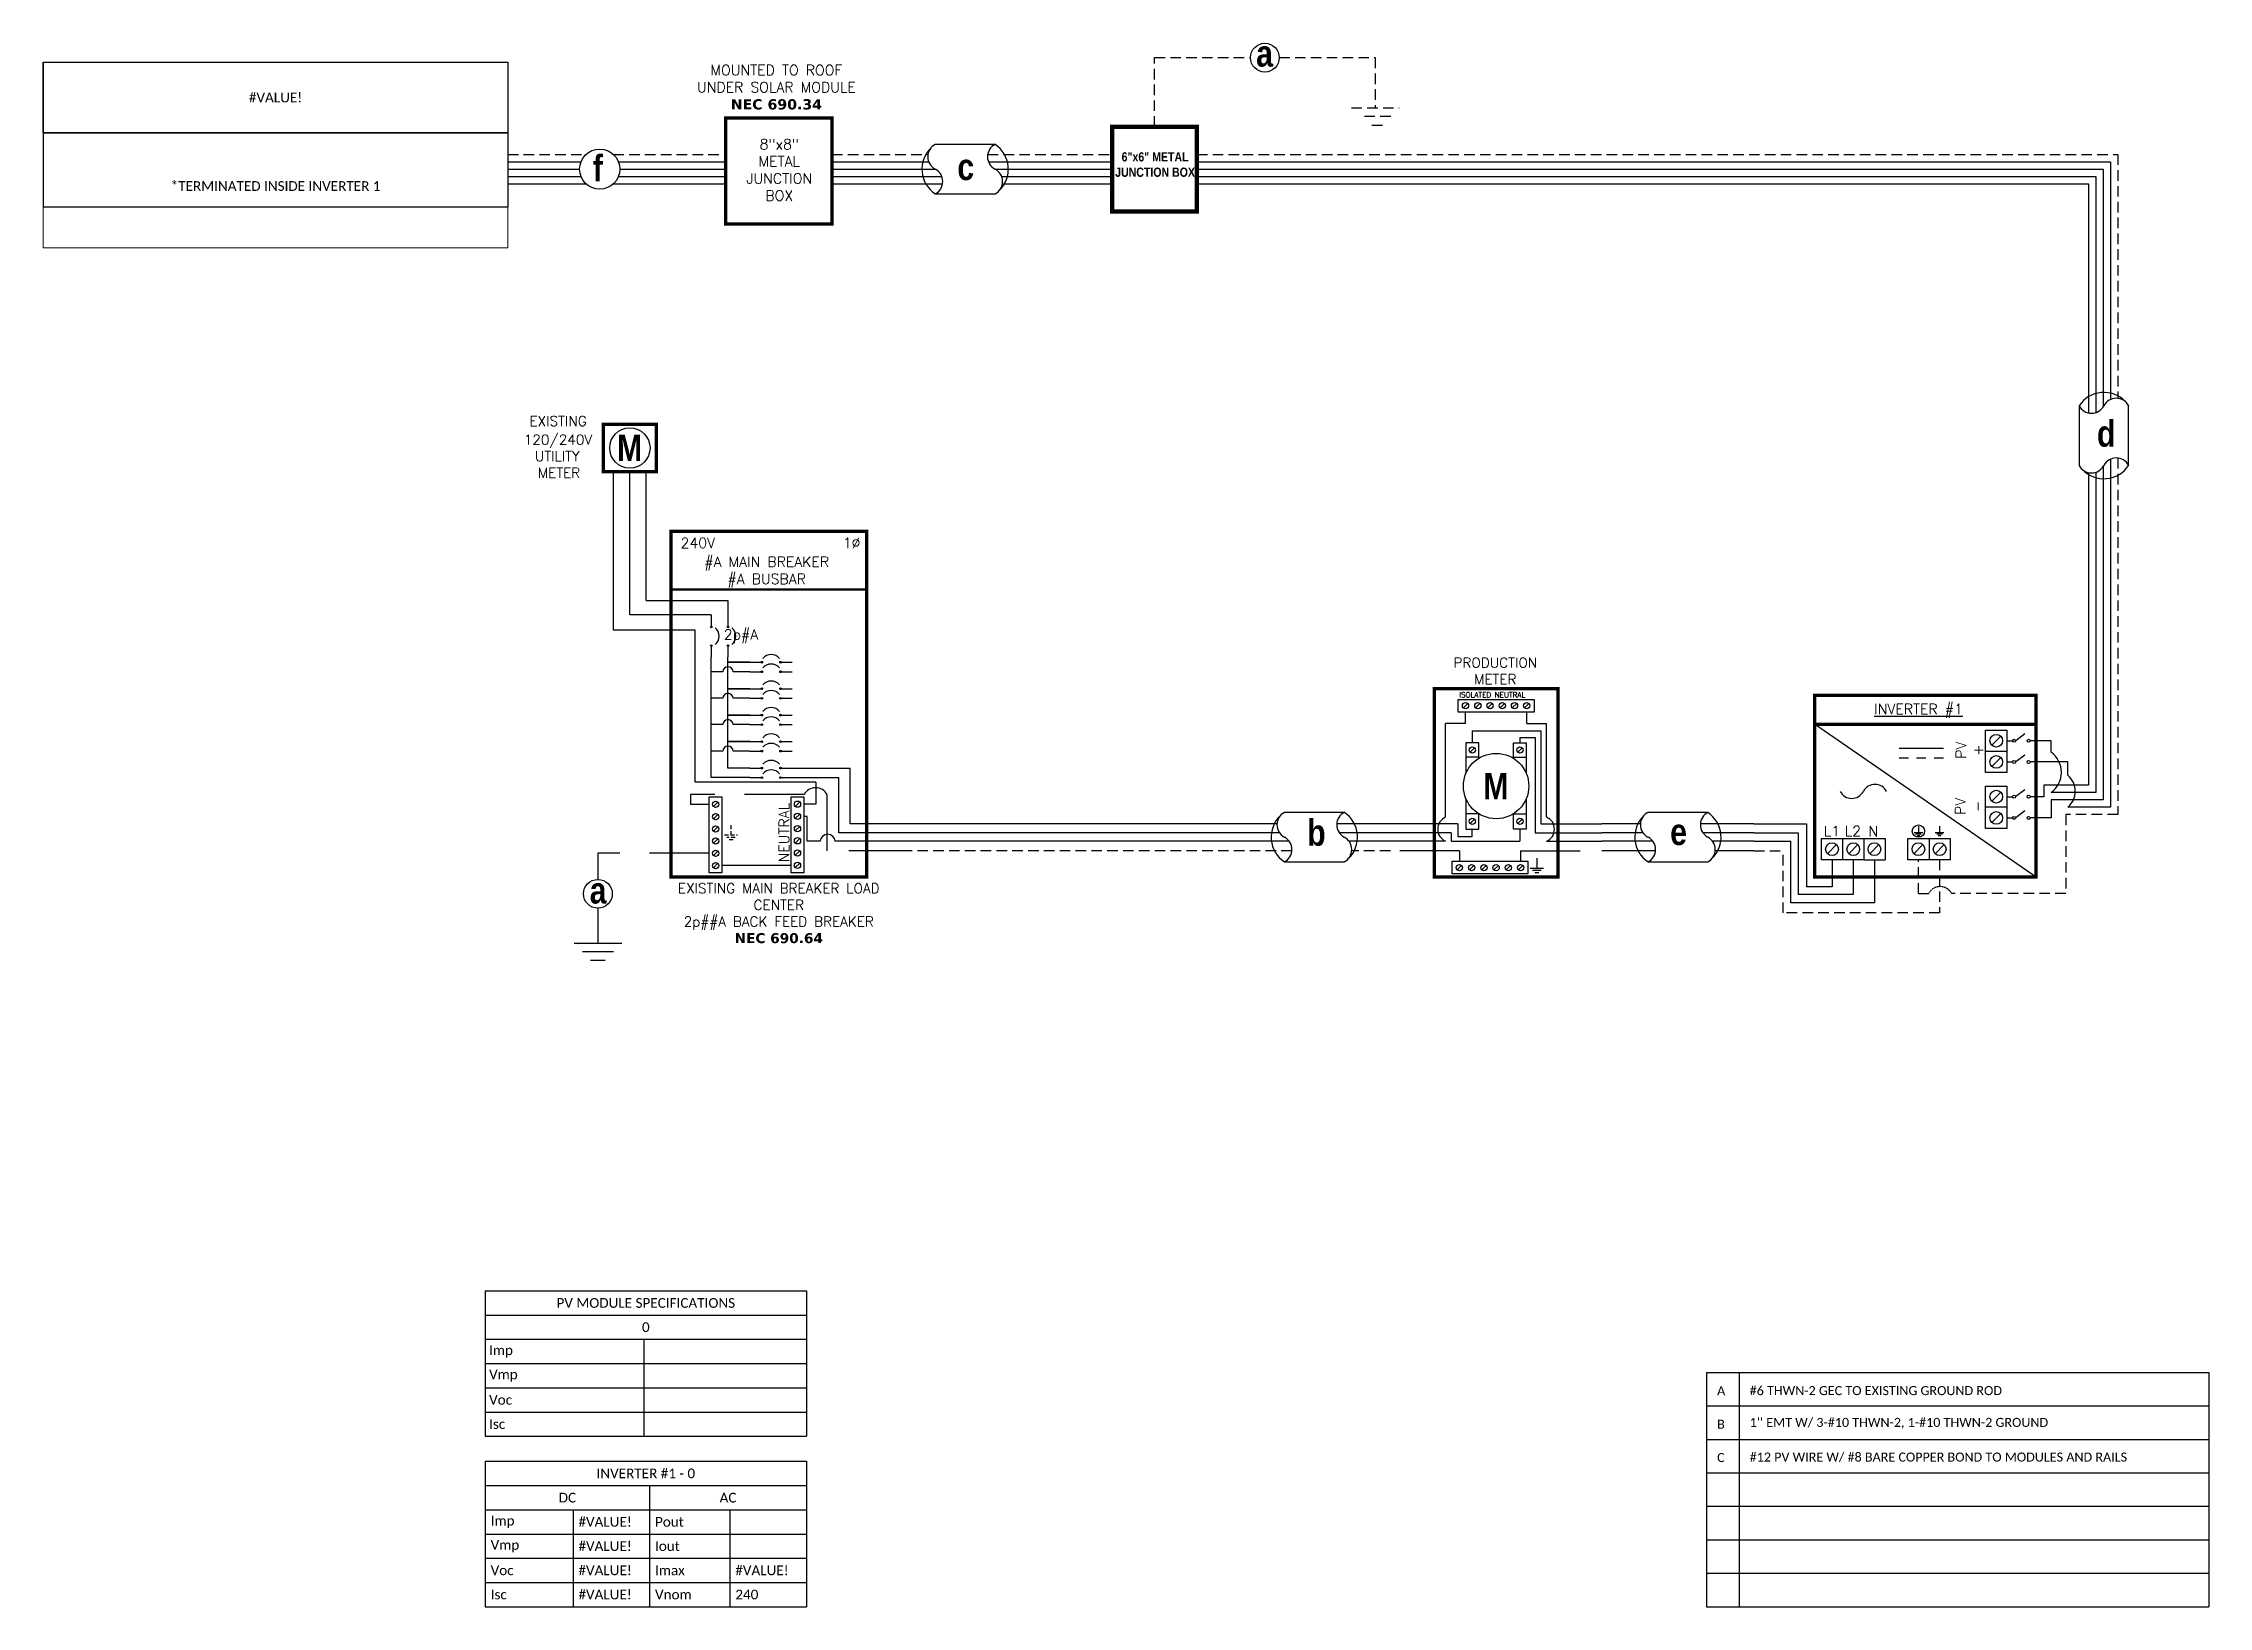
# Model space of a CAD drawing. Header units: feet. Extents: x 6171 to 6941, y 15293 to 15849.
import ezdxf

# ---------------------------------------------------------------- set-up
doc = ezdxf.new("R2010")
doc.units = ezdxf.units.FT
doc.header["$MEASUREMENT"] = 0
doc.linetypes.add('HIDDEN', pattern=[0.375, 0.25, -0.125])
for name, color, linetype in [('ONE LINE BLOCKS', 7, 'Continuous'), ('TABLES', 7, 'Continuous'), ('TEXT', 7, 'Continuous'), ('Z - TITLEBLOCK TXT', 7, 'Continuous')]:
    doc.layers.add(name, color=color, linetype=linetype)
doc.styles.add('ONE LINE TXT', font='techb___.ttf')
doc.styles.get("Standard").update_dxf_attribs({"font": 'simplex.shx'})

# ---------------------------------------------------------------- blocks, each defined once
blk = doc.blocks.new('*T11')
at = {"layer": 'Defpoints', "color": 8, "linetype": 'ByBlock', "lineweight": 0, "transparency": 16777216}
for p, q in [((0, -51.42), (0, -66.05)), ((165.11, -51.42), (165.11, -66.05)), ((0, -66.05), (165.11, -66.05))]:
    blk.add_line(p, q, dxfattribs=at)
at = {"layer": 'Z - TITLEBLOCK TXT', "color": 0, "lineweight": -2, "transparency": 16777216}
for p, q in [((0, 0), (165.11, 0)), ((0, 0), (0, -51.42)), ((165.11, 0), (165.11, -51.42)), ((0, -25.14), (165.11, -25.14)), ((0, -51.42), (165.11, -51.42))]:
    blk.add_line(p, q, dxfattribs=at)
at = {"layer": 'Z - TITLEBLOCK TXT', "color": 0, "linetype": 'Continuous', "transparency": 16777216, "char_height": 3.4544, "width": 155.095, "attachment_point": 5}
for s, insert in [('{\\fCalibri|b0|i0|c0;#VALUE!', (82.56, -12.57)), ('{\\fCalibri|b0|i0|c0;^J^J*TERMINATED INSIDE INVERTER 1', (82.56, -38.28))]:
    blk.add_mtext(s, dxfattribs=dict(at, insert=insert))
blk = doc.blocks.new('M_METER PAN')
at = {"color": 253, "linetype": 'Continuous'}
for p, q in [((4.73, 8.02), (4.73, 8.75)), ((8.59, 8.02), (8.59, 8.75)), ((4.73, 8.02), (3.48, 8.02)), ((3.48, 2.14), (3.48, 8.02)), ((8.59, 8.02), (9.84, 8.02)), ((9.84, 2.14), (9.84, 8.02)), ((3.48, 0.61), (0, 0.61)), ((9.84, 0.61), (13.32, 0.61))]:
    blk.add_line(p, q, dxfattribs=at)
at = {"color": 7, "linetype": 'Continuous'}
for p, q in [((5.16, 7.56), (5.16, 6.82)), ((5.16, 7.56), (9.47, 7.56)), ((9.47, 7.56), (9.47, 1.71)), ((4.25, 1.71), (0, 1.71)), ((4.25, 1.71), (4.25, 0.9)), ((5.16, 0.9), (5.16, 1.37)), ((9.47, 1.71), (13.32, 1.71)), ((4.25, 0.9), (5.16, 0.9))]:
    blk.add_line(p, q, dxfattribs=at)
at = {"color": 10, "linetype": 'Continuous'}
for p, q in [((8.16, 7.14), (8.16, 6.82)), ((8.16, 7.14), (9.12, 7.14)), ((9.12, 7.14), (9.12, 1.15)), ((8.16, 1.37), (8.16, 0.61)), ((3.83, 1.15), (0, 1.15)), ((3.83, 1.15), (3.83, 0.61)), ((3.83, 0.61), (8.16, 0.61)), ((9.12, 1.15), (13.32, 1.15))]:
    blk.add_line(p, q, dxfattribs=at)
at = {"color": 1, "linetype": 'Continuous'}
for p, q in [((5.57, 5.9), (4.76, 5.9)), ((7.76, 5.9), (8.56, 5.9)), ((5.57, 2.33), (4.76, 2.33)), ((7.76, 2.33), (8.56, 2.33))]:
    blk.add_line(p, q, dxfattribs=at)
at = {"color": 253, "linetype": 'Continuous'}
for centre, start, end in [((3.82, 1.37), 113.9997, 246.0003), ((9.5, 1.37), 293.9997, 66.0003)]:
    blk.add_arc(centre, 0.835, start, end, dxfattribs=at)
at = {"layer": 'ONE LINE BLOCKS', "lineweight": 50, "const_width": 0.21}
blk.add_lwpolyline([(2.77, -1.65), (2.77, 10.22), (10.55, 10.22), (10.55, -1.65)], close=True, dxfattribs=at)
at = {"layer": 'TEXT', "color": 92, "linetype": 'HIDDEN', "ltscale": 15}
for p, q in [((4.35, 0), (0, 0)), ((4.35, 0), (4.35, -0.65)), ((8.2, 0), (8.2, -0.65)), ((8.2, 0), (13.32, 0))]:
    blk.add_line(p, q, dxfattribs=at)
at = {"layer": 'TEXT', "color": 92, "linetype": 'Continuous', "flags": 128}
for points in [[(8.81, -1.08), (9.64, -1.08)], [(9.5, -1.23), (8.96, -1.23)], [(9.23, -0.46), (9.23, -1.08)], [(9.35, -1.38), (9.1, -1.38)]]:
    blk.add_lwpolyline(points, dxfattribs=at)
at = {"layer": 'TEXT', "linetype": 'Continuous'}
blk.add_circle((6.66, 4.09), 2.06, dxfattribs=at)
at = {"layer": 'Z - TITLEBLOCK TXT', "color": 1, "linetype": 'Continuous'}
for p, q in [((4.27, 8.75), (4.27, 9.55)), ((4.27, 9.55), (9.05, 9.55)), ((9.05, 9.55), (9.05, 8.75)), ((9.05, 8.75), (4.27, 8.75)), ((4.76, 6.82), (4.76, 4.89)), ((5.57, 6.82), (4.76, 6.82)), ((5.57, 5.84), (5.57, 6.82)), ((7.76, 5.84), (7.76, 6.82)), ((7.76, 6.82), (8.56, 6.82)), ((8.56, 6.82), (8.56, 4.89)), ((4.76, 3.3), (4.76, 1.37)), ((8.56, 3.3), (8.56, 1.37)), ((4.76, 1.37), (5.57, 1.37)), ((5.57, 1.37), (5.57, 2.35)), ((7.76, 1.37), (7.76, 2.35)), ((8.56, 1.37), (7.76, 1.37)), ((3.89, -1.45), (3.89, -0.65)), ((3.89, -0.65), (8.66, -0.65)), ((8.66, -0.65), (8.66, -1.45)), ((8.66, -1.45), (3.89, -1.45))]:
    blk.add_line(p, q, dxfattribs=at)
at = {"layer": 'Z - TITLEBLOCK TXT', "color": 4, "linetype": 'Continuous'}
for p, q in [((4.87, 9.29), (4.6, 9.01)), ((5.64, 9.29), (5.37, 9.01)), ((6.42, 9.29), (6.14, 9.01)), ((7.19, 9.29), (6.91, 9.01)), ((7.96, 9.29), (7.68, 9.01)), ((8.73, 9.29), (8.45, 9.01)), ((5.3, 6.5), (5.02, 6.22)), ((8.3, 6.5), (8.02, 6.22)), ((5.3, 2.01), (5.02, 1.73)), ((8.3, 2.01), (8.02, 1.73)), ((4.49, -0.91), (4.21, -1.19)), ((5.26, -0.91), (4.98, -1.19)), ((6.03, -0.91), (5.75, -1.19)), ((6.8, -0.91), (6.52, -1.19)), ((7.57, -0.91), (7.29, -1.19)), ((8.34, -0.91), (8.06, -1.19))]:
    blk.add_line(p, q, dxfattribs=at)
for centre in [(4.73, 9.15), (5.51, 9.15), (6.28, 9.15), (7.05, 9.15), (7.82, 9.15), (8.59, 9.15), (5.16, 6.36), (8.16, 6.36), (5.16, 1.87), (8.16, 1.87), (4.35, -1.05), (5.12, -1.05), (5.89, -1.05), (6.66, -1.05), (7.43, -1.05), (8.2, -1.05)]:
    blk.add_circle(centre, 0.197, dxfattribs=at)
at = {"layer": 'TABLES', "color": 4, "linetype": 'Continuous'}
blk.add_text('ISOLATED NEUTRAL', height=0.3321, dxfattribs=at).set_placement((4.34, 9.67))
at = {"layer": 'TEXT', "color": 1, "insert": (6.61, 11.34), "char_height": 0.6278, "attachment_point": 5}
blk.add_mtext_dynamic_manual_height_columns('PRODUCTION METER', width=1.3203, gutter_width=7.17, heights=[0], dxfattribs=at)
at = {"layer": 'Z - TITLEBLOCK TXT', "color": 253, "linetype": 'Continuous', "style": 'ONE LINE TXT'}
blk.add_text('M', height=1.66, dxfattribs=at).set_placement((5.85, 3.26))
blk = doc.blocks.new('*U13')
at = {"color": 0}
blk.add_blockref('M_METER PAN', (0, 0), dxfattribs=at)
blk = doc.blocks.new('M_MAIN BREAKER')
at = {"layer": 'ONE LINE BLOCKS', "linetype": 'Continuous'}
h = blk.add_hatch(color=1, dxfattribs=at)
h.dxf.hatch_style = 1
edge = h.paths.add_edge_path()
edge.add_arc((-12.42, 14.12), 0.0515, 0, 360)
h = blk.add_hatch(color=1, dxfattribs=at)
h.dxf.hatch_style = 1
edge = h.paths.add_edge_path()
edge.add_arc((-11.37, 14.12), 0.0515, 0, 360)
h = blk.add_hatch(color=1, dxfattribs=at)
h.dxf.hatch_style = 1
edge = h.paths.add_edge_path()
edge.add_arc((-12.42, 12.94), 0.0515, 0, 360)
h = blk.add_hatch(color=1, dxfattribs=at)
h.dxf.hatch_style = 1
edge = h.paths.add_edge_path()
edge.add_arc((-11.37, 12.94), 0.0515, 0, 360)
h = blk.add_hatch(color=1, dxfattribs=at)
h.dxf.hatch_style = 1
edge = h.paths.add_edge_path()
edge.add_arc((-9.24, 11.89), 0.0515, 0, 360)
h = blk.add_hatch(color=1, dxfattribs=at)
h.dxf.hatch_style = 1
edge = h.paths.add_edge_path()
edge.add_arc((-9.24, 11.29), 0.0515, 0, 360)
h = blk.add_hatch(color=1, dxfattribs=at)
h.dxf.hatch_style = 1
edge = h.paths.add_edge_path()
edge.add_arc((-8.06, 11.89), 0.0515, 0, 360)
h = blk.add_hatch(color=1, dxfattribs=at)
h.dxf.hatch_style = 1
edge = h.paths.add_edge_path()
edge.add_arc((-8.06, 11.29), 0.0515, 0, 360)
h = blk.add_hatch(color=1, dxfattribs=at)
h.dxf.hatch_style = 1
edge = h.paths.add_edge_path()
edge.add_arc((-9.24, 10.22), 0.0515, 0, 360)
h = blk.add_hatch(color=1, dxfattribs=at)
h.dxf.hatch_style = 1
edge = h.paths.add_edge_path()
edge.add_arc((-9.24, 9.62), 0.0515, 0, 360)
h = blk.add_hatch(color=1, dxfattribs=at)
h.dxf.hatch_style = 1
edge = h.paths.add_edge_path()
edge.add_arc((-8.06, 10.22), 0.0515, 0, 360)
h = blk.add_hatch(color=1, dxfattribs=at)
h.dxf.hatch_style = 1
edge = h.paths.add_edge_path()
edge.add_arc((-8.06, 9.62), 0.0515, 0, 360)
h = blk.add_hatch(color=1, dxfattribs=at)
h.dxf.hatch_style = 1
edge = h.paths.add_edge_path()
edge.add_arc((-9.24, 8.56), 0.0515, 0, 360)
h = blk.add_hatch(color=1, dxfattribs=at)
h.dxf.hatch_style = 1
edge = h.paths.add_edge_path()
edge.add_arc((-8.06, 8.56), 0.0515, 0, 360)
h = blk.add_hatch(color=1, dxfattribs=at)
h.dxf.hatch_style = 1
edge = h.paths.add_edge_path()
edge.add_arc((-9.24, 7.96), 0.0515, 0, 360)
h = blk.add_hatch(color=1, dxfattribs=at)
h.dxf.hatch_style = 1
edge = h.paths.add_edge_path()
edge.add_arc((-9.24, 6.89), 0.0515, 0, 360)
h = blk.add_hatch(color=1, dxfattribs=at)
h.dxf.hatch_style = 1
edge = h.paths.add_edge_path()
edge.add_arc((-8.06, 7.96), 0.0515, 0, 360)
h = blk.add_hatch(color=1, dxfattribs=at)
h.dxf.hatch_style = 1
edge = h.paths.add_edge_path()
edge.add_arc((-8.06, 6.89), 0.0515, 0, 360)
h = blk.add_hatch(color=1, dxfattribs=at)
h.dxf.hatch_style = 1
edge = h.paths.add_edge_path()
edge.add_arc((-9.24, 6.29), 0.0515, 0, 360)
h = blk.add_hatch(color=1, dxfattribs=at)
h.dxf.hatch_style = 1
edge = h.paths.add_edge_path()
edge.add_arc((-8.06, 6.29), 0.0515, 0, 360)
h = blk.add_hatch(color=1, dxfattribs=at)
h.dxf.hatch_style = 1
edge = h.paths.add_edge_path()
edge.add_arc((-9.24, 5.22), 0.0515, 0, 360)
h = blk.add_hatch(color=1, dxfattribs=at)
h.dxf.hatch_style = 1
edge = h.paths.add_edge_path()
edge.add_arc((-9.24, 4.62), 0.0515, 0, 360)
h = blk.add_hatch(color=1, dxfattribs=at)
h.dxf.hatch_style = 1
edge = h.paths.add_edge_path()
edge.add_arc((-8.06, 5.22), 0.0515, 0, 360)
h = blk.add_hatch(color=1, dxfattribs=at)
h.dxf.hatch_style = 1
edge = h.paths.add_edge_path()
edge.add_arc((-8.06, 4.62), 0.0515, 0, 360)
at = {"color": 10, "linetype": 'Continuous'}
for p, q in [((-4.38, 1.15), (-4.38, 4.62)), ((-3.66, 4.62), (-3.66, 4.62)), ((-3.66, 4.62), (-3.66, 4.62)), ((0, 1.15), (-4.38, 1.15))]:
    blk.add_line(p, q, dxfattribs=at)
at = {"color": 7, "linetype": 'Continuous'}
for p, q in [((-3.67, 1.71), (-3.67, 5.22)), ((0, 1.71), (-3.67, 1.71))]:
    blk.add_line(p, q, dxfattribs=at)
at = {"color": 253, "linetype": 'Continuous'}
for p, q in [((-6.38, 2.18), (-6.59, 2.18)), ((-6.38, 0.61), (-6.38, 2.18)), ((-5.56, 0.61), (-6.38, 0.61)), ((0, 0.61), (-4.63, 0.61))]:
    blk.add_line(p, q, dxfattribs=at)
at = {"color": 7, "linetype": 'Continuous'}
blk.add_circle((-19.56, -2.7), 0.906, dxfattribs=at)
at = {"color": 253, "linetype": 'Continuous'}
blk.add_arc((-5.09, 0.58), 0.468, 3.2819, 176.7181, dxfattribs=at)
at = {"layer": 'ONE LINE BLOCKS', "lineweight": 50}
for p, q in [((-19.22, 23.9), (-19.22, 26.89)), ((-19.22, 26.89), (-15.88, 26.89)), ((-15.88, 26.89), (-15.88, 23.9)), ((-15.88, 23.9), (-19.22, 23.9)), ((-14.96, 16.47), (-2.64, 16.47))]:
    blk.add_line(p, q, dxfattribs=at)
at = {"layer": 'ONE LINE BLOCKS', "lineweight": 50, "const_width": 0.21}
for points in [[(-19.22, 23.9), (-19.22, 26.89), (-15.88, 26.89), (-15.88, 23.9)], [(-14.96, -1.65), (-14.96, 20.13), (-2.64, 20.13), (-2.64, -1.65)]]:
    blk.add_lwpolyline(points, close=True, dxfattribs=at)
at = {"layer": 'TEXT', "color": 92, "linetype": 'HIDDEN', "ltscale": 15}
for p, q in [((-13.72, 3.55), (-13.72, 2.94)), ((-6.58, 3.55), (-13.72, 3.55)), ((-13.72, 2.94), (-12.56, 2.94)), ((-5.12, 0), (-5.12, 3.55)), ((0, 0), (-5.12, 0)), ((-12.56, -0.15), (-19.56, -0.15)), ((-19.56, -0.15), (-19.56, -1.8)), ((-19.56, -3.61), (-19.56, -5.8))]:
    blk.add_line(p, q, dxfattribs=at)
at = {"layer": 'TEXT', "color": 92, "linetype": 'Continuous', "ltscale": 15}
blk.add_line((-7.4, -0.92), (-11.75, -0.92), dxfattribs=at)
at = {"layer": 'TEXT', "color": 92, "linetype": 'HIDDEN', "flags": 128}
for points in [[(-11.18, 1.63), (-11.18, 1.01)], [(-11.59, 1.01), (-10.77, 1.01)], [(-10.91, 0.85), (-11.45, 0.85)], [(-11.05, 0.7), (-11.31, 0.7)]]:
    blk.add_lwpolyline(points, dxfattribs=at)
at = {"layer": 'TEXT', "color": 92, "linetype": 'Continuous', "ltscale": 4, "flags": 128}
for points in [[(-21.06, -5.8), (-18.06, -5.8)], [(-18.58, -6.36), (-20.54, -6.36)], [(-19.1, -6.91), (-20.02, -6.91)]]:
    blk.add_lwpolyline(points, dxfattribs=at)
at = {"layer": 'TEXT', "linetype": 'Continuous'}
blk.add_circle((-17.55, 25.39), 1.27, dxfattribs=at)
at = {"layer": 'TEXT', "color": 92, "linetype": 'Continuous', "ltscale": 0.3}
blk.add_arc((-5.85, 3.16), 0.824, 27.6639, 152.3361, dxfattribs=at)
at = {"layer": 'Z - TITLEBLOCK TXT', "color": 253, "linetype": 'Continuous'}
for p, q in [((-18.57, 13.92), (-18.57, 23.9)), ((-13.44, 13.92), (-18.57, 13.92)), ((-13.44, 4.34), (-13.44, 13.92)), ((-5.83, 4.34), (-13.44, 4.34)), ((-5.83, 4.34), (-5.83, 2.95)), ((-5.83, 2.95), (-6.59, 2.95))]:
    blk.add_line(p, q, dxfattribs=at)
at = {"layer": 'Z - TITLEBLOCK TXT', "color": 10, "linetype": 'Continuous'}
for p, q in [((-17.55, 14.87), (-17.55, 23.9)), ((-12.42, 14.87), (-17.55, 14.87)), ((-12.42, 4.62), (-12.42, 12.2)), ((-11.7, 11.29), (-12.42, 11.29)), ((-9.99, 11.29), (-11.04, 11.29)), ((-11.7, 9.62), (-12.42, 9.62)), ((-9.99, 9.62), (-11.04, 9.62)), ((-11.7, 7.96), (-12.42, 7.96)), ((-9.99, 7.96), (-11.04, 7.96)), ((-11.7, 6.29), (-12.42, 6.29)), ((-9.99, 6.29), (-11.04, 6.29)), ((-9.99, 4.62), (-12.42, 4.62)), ((-7.32, 4.62), (-4.38, 4.62))]:
    blk.add_line(p, q, dxfattribs=at)
at = {"layer": 'Z - TITLEBLOCK TXT', "color": 7, "linetype": 'Continuous'}
for p, q in [((-16.52, 15.77), (-16.52, 23.9)), ((-16.52, 15.77), (-11.37, 15.77)), ((-11.37, 15.77), (-11.37, 14.87)), ((-11.37, 11.89), (-11.37, 12.2)), ((-11.37, 10.22), (-11.37, 11.89)), ((-11.37, 11.89), (-9.99, 11.89)), ((-9.99, 11.89), (-11.37, 11.89)), ((-11.37, 8.56), (-11.37, 10.22)), ((-11.37, 10.22), (-9.99, 10.22)), ((-9.99, 10.22), (-11.37, 10.22)), ((-11.37, 6.89), (-11.37, 8.56)), ((-11.37, 8.56), (-9.99, 8.56)), ((-9.99, 8.56), (-11.37, 8.56)), ((-11.37, 5.22), (-11.37, 6.89)), ((-11.37, 6.89), (-9.99, 6.89)), ((-9.99, 6.89), (-11.37, 6.89)), ((-9.99, 5.22), (-11.37, 5.22)), ((-7.32, 5.22), (-3.67, 5.22))]:
    blk.add_line(p, q, dxfattribs=at)
at = {"layer": 'Z - TITLEBLOCK TXT', "color": 1, "linetype": 'Continuous'}
for p, q in [((-12.56, -1.38), (-12.56, 3.4)), ((-12.56, 3.4), (-11.75, 3.4)), ((-11.75, 3.4), (-11.75, -1.38)), ((-7.4, -1.37), (-7.4, 3.41)), ((-7.4, 3.41), (-6.59, 3.41)), ((-6.59, 3.41), (-6.59, -1.37)), ((-11.75, -1.38), (-12.56, -1.38)), ((-6.59, -1.37), (-7.4, -1.37))]:
    blk.add_line(p, q, dxfattribs=at)
at = {"layer": 'Z - TITLEBLOCK TXT', "color": 4, "linetype": 'Continuous'}
for p, q in [((-12.01, 3.07), (-12.29, 2.8)), ((-6.85, 3.09), (-7.13, 2.81)), ((-12.01, 2.3), (-12.29, 2.03)), ((-12.01, 1.53), (-12.29, 1.25)), ((-6.85, 2.32), (-7.13, 2.04)), ((-6.85, 1.55), (-7.13, 1.27)), ((-12.01, 0.76), (-12.29, 0.48)), ((-6.85, 0.78), (-7.13, 0.5)), ((-6.85, 0), (-7.13, -0.27)), ((-12.01, -0.01), (-12.29, -0.29)), ((-12.01, -0.78), (-12.29, -1.06)), ((-6.85, -0.77), (-7.13, -1.04))]:
    blk.add_line(p, q, dxfattribs=at)
at = {"layer": 'Z - TITLEBLOCK TXT', "color": 1, "linetype": 'Continuous', "flags": 128}
for points in [[(-12.42, 14.87), (-12.42, 14.12)], [(-12.42, 14.87), (-12.42, 14.12)], [(-11.37, 14.87), (-11.37, 14.12)], [(-11.37, 14.87), (-11.37, 14.12)], [(-12.42, 12.94), (-12.42, 12.2)], [(-11.37, 12.94), (-11.37, 12.2)], [(-9.99, 11.89), (-9.24, 11.89)], [(-9.99, 11.89), (-9.24, 11.89)], [(-9.99, 11.29), (-9.24, 11.29)], [(-9.99, 11.29), (-9.24, 11.29)], [(-8.06, 11.89), (-7.32, 11.89)], [(-8.06, 11.29), (-7.32, 11.29)], [(-9.99, 10.22), (-9.24, 10.22)], [(-9.99, 10.22), (-9.24, 10.22)], [(-9.99, 9.62), (-9.24, 9.62)], [(-9.99, 9.62), (-9.24, 9.62)], [(-8.06, 10.22), (-7.32, 10.22)], [(-8.06, 9.62), (-7.32, 9.62)], [(-9.99, 8.56), (-9.24, 8.56)], [(-9.99, 8.56), (-9.24, 8.56)], [(-8.06, 8.56), (-7.32, 8.56)], [(-9.99, 7.96), (-9.24, 7.96)], [(-9.99, 7.96), (-9.24, 7.96)], [(-9.99, 6.89), (-9.24, 6.89)], [(-9.99, 6.89), (-9.24, 6.89)], [(-8.06, 7.96), (-7.32, 7.96)], [(-8.06, 6.89), (-7.32, 6.89)], [(-9.99, 6.29), (-9.24, 6.29)], [(-9.99, 6.29), (-9.24, 6.29)], [(-8.06, 6.29), (-7.32, 6.29)], [(-9.99, 5.22), (-9.24, 5.22)], [(-9.99, 5.22), (-9.24, 5.22)], [(-9.99, 4.62), (-9.24, 4.62)], [(-9.99, 4.62), (-9.24, 4.62)], [(-8.06, 5.22), (-7.32, 5.22)], [(-8.06, 4.62), (-7.32, 4.62)]]:
    blk.add_lwpolyline(points, dxfattribs=at)
at = {"layer": 'Z - TITLEBLOCK TXT', "color": 1, "linetype": 'Continuous'}
for centre in [(-12.42, 14.12), (-11.37, 14.12), (-12.42, 12.94), (-11.37, 12.94), (-9.24, 11.89), (-9.24, 11.29), (-8.06, 11.89), (-8.06, 11.29), (-9.24, 10.22), (-9.24, 9.62), (-8.06, 10.22), (-8.06, 9.62), (-9.24, 8.56), (-8.06, 8.56), (-9.24, 7.96), (-9.24, 6.89), (-8.06, 7.96), (-8.06, 6.89), (-9.24, 6.29), (-8.06, 6.29), (-9.24, 5.22), (-9.24, 4.62), (-8.06, 5.22), (-8.06, 4.62)]:
    blk.add_circle(centre, 0.0515, dxfattribs=at)
at = {"layer": 'Z - TITLEBLOCK TXT', "color": 4, "linetype": 'Continuous'}
for centre in [(-12.15, 2.94), (-6.99, 2.95), (-12.15, 2.16), (-12.15, 1.39), (-6.99, 2.18), (-6.99, 1.41), (-12.15, 0.62), (-12.15, -0.15), (-6.99, 0.64), (-6.99, -0.13), (-12.15, -0.92), (-6.99, -0.91)]:
    blk.add_circle(centre, 0.197, dxfattribs=at)
at = {"layer": 'Z - TITLEBLOCK TXT', "color": 1, "linetype": 'Continuous'}
for centre, start, end in [((-12.63, 13.53), 310.3392, 49.6608), ((-11.58, 13.53), 310.3392, 49.6608), ((-8.65, 11.68), 40.3392, 139.6608), ((-8.65, 11.08), 40.3392, 139.6608), ((-8.65, 10.01), 40.3392, 139.6608), ((-8.65, 9.41), 40.3392, 139.6608), ((-8.65, 8.34), 40.3392, 139.6608), ((-8.65, 7.75), 40.3392, 139.6608), ((-8.65, 6.68), 40.3392, 139.6608), ((-8.65, 6.08), 40.3392, 139.6608), ((-8.65, 5.01), 40.3392, 139.6608), ((-8.65, 4.41), 40.3392, 139.6608)]:
    blk.add_arc(centre, 0.697, start, end, dxfattribs=at)
at = {"layer": 'Z - TITLEBLOCK TXT', "color": 10, "linetype": 'Continuous'}
for centre in [(-11.37, 11.27), (-11.37, 9.6), (-11.37, 7.94), (-11.37, 6.27)]:
    blk.add_arc(centre, 0.332, 3.2937, 176.7063, dxfattribs=at)
at = {"layer": 'TABLES', "color": 1, "linetype": 'Continuous'}
blk.add_text('NEUTRAL', height=0.648, rotation=90, dxfattribs=at).set_placement((-7.51, -0.72))
at = {"layer": 'TEXT', "color": 1}
for s, p in [('EXISTING', (-23.87, 26.77)), ('120/240V', (-24.23, 25.6)), ('UTILITY', (-23.53, 24.56)), ('METER', (-23.34, 23.51))]:
    blk.add_text(s, height=0.628, dxfattribs=at).set_placement(p)
at = {"layer": 'TEXT', "color": 1, "attachment_point": 5}
for s, width, gutter_width, heights, insert, char_height in [('240V', 0.1481, 0.75, [0], (-13.27, 19.41), 0.648), ('1∅', 0.1481, 0.75, [0], (-3.58, 19.41), 0.648), ('#A MAIN BREAKER\\P#A BUSBAR', 11.199, 0.75, [0], (-8.93, 17.57), 0.648), ('2p#A', 0.1481, 0.75, [0], (-10.55, 13.53), 0.648), ('EXISTING MAIN BREAKER LOAD CENTER\\P2p##A BACK FEED BREAKER\\P{\\fVerdana|b1|i0|c0|p34;NEC 690.64}', 14.144, 7.17, [12.8], (-8.17, -3.93), 0.6278)]:
    blk.add_mtext_dynamic_manual_height_columns(s, width=width, gutter_width=gutter_width, heights=heights, dxfattribs=dict(at, insert=insert, char_height=char_height))
at = {"layer": 'Z - TITLEBLOCK TXT', "color": 253, "linetype": 'Continuous', "style": 'ONE LINE TXT'}
blk.add_text('M', height=1.66, dxfattribs=at).set_placement((-18.36, 24.56))
at = {"layer": 'Z - TITLEBLOCK TXT', "color": 1, "linetype": 'Continuous', "insert": (-20.08, -1.65), "char_height": 1.6624, "attachment_point": 1, "style": 'ONE LINE TXT'}
blk.add_mtext_dynamic_manual_height_columns('{\\W1;\\C256;a}', width=0.1385, gutter_width=2.13, heights=[0], dxfattribs=at)
blk = doc.blocks.new('*U12')
at = {"color": 155, "true_color": 0x647190}
blk.add_blockref('M_MAIN BREAKER', (0, 0), dxfattribs=at)
blk = doc.blocks.new('*U7')
at = {"color": 7, "linetype": 'Continuous'}
for p, q in [((2.44, 1.71), (0, 1.71)), ((6.67, 2.43), (2.91, 2.43)), ((9.57, 1.71), (6.2, 1.71)), ((2.91, -0.69), (6.67, -0.69))]:
    blk.add_line(p, q, dxfattribs=at)
at = {"color": 10, "linetype": 'Continuous'}
for p, q in [((2.59, 1.15), (0, 1.15)), ((9.57, 1.15), (6.35, 1.15))]:
    blk.add_line(p, q, dxfattribs=at)
at = {"color": 253, "linetype": 'Continuous'}
for p, q in [((3.21, 0.61), (0, 0.61)), ((9.57, 0.61), (6.97, 0.61))]:
    blk.add_line(p, q, dxfattribs=at)
at = {"color": 7, "linetype": 'Continuous'}
for centre, start, end in [((3.94, 0.87), 133.9732, 236.4265), ((5.63, 0.87), 313.9732, 56.4265)]:
    blk.add_arc(centre, 1.87, start, end, dxfattribs=at)
at = {"layer": 'TEXT', "color": 92, "linetype": 'HIDDEN', "ltscale": 15}
for p, q in [((3.37, 0), (0, 0)), ((9.57, 0), (7.14, 0))]:
    blk.add_line(p, q, dxfattribs=at)
at = {"layer": 'Z - TITLEBLOCK TXT', "linetype": 'Continuous'}
for centre, start, end in [((3.31, 1.65), 117.6639, 242.3361), ((7.08, 1.65), 117.6639, 242.3361), ((2.5, 0.09), 297.6639, 62.3361), ((6.26, 0.09), 297.6639, 62.3361)]:
    blk.add_arc(centre, 0.882, start, end, dxfattribs=at)
blk = doc.blocks.new('*T9')
at = {"layer": 'Z - TITLEBLOCK TXT', "color": 0, "lineweight": -2, "transparency": 16777216}
for p, q in [((0, 0), (114.19, 0)), ((0, 0), (0, -51.7)), ((114.19, 0), (114.19, -51.7)), ((0, -8.62), (114.19, -8.62)), ((58.43, -8.62), (58.43, -51.7)), ((0, -17.23), (114.19, -17.23)), ((31.22, -17.23), (31.22, -51.7)), ((86.98, -17.23), (86.98, -51.7)), ((0, -25.85), (114.19, -25.85)), ((0, -34.47), (114.19, -34.47)), ((0, -43.08), (114.19, -43.08)), ((0, -51.7), (114.19, -51.7))]:
    blk.add_line(p, q, dxfattribs=at)
at = {"layer": 'Z - TITLEBLOCK TXT', "color": 0, "linetype": 'Continuous', "transparency": 16777216, "char_height": 3.4544}
for s, insert, width, attachment_point in [('{\\fCalibri|b0|i0|c0;INVERTER #1 - 0', (57.09, -4.31), 110.3293, 5), ('{\\fCalibri|b0|i0|c0;DC', (29.22, -12.93), 54.5755, 5), ('{\\fCalibri|b0|i0|c0;AC', (86.31, -12.93), 51.8976, 5), ('{\\fCalibri|b0|i0|c0;Imp', (1.93, -21.54), 27.3681, 4), ('{\\fCalibri|b0|i0|c0;#VALUE!', (33.15, -21.54), 23.3513, 4), ('{\\fCalibri|b0|i0|c0;Pout', (60.36, -21.54), 24.6902, 4), ('{\\fCalibri|b0|i0|c0;', (88.91, -21.54), 23.3513, 4), ('{\\fCalibri|b0|i0|c0;Vmp', (1.93, -30.16), 27.3681, 4), ('{\\fCalibri|b0|i0|c0;#VALUE!', (33.15, -30.16), 23.3513, 4), ('{\\fCalibri|b0|i0|c0;Iout', (60.36, -30.16), 24.6902, 4), ('{\\fCalibri|b0|i0|c0;', (88.91, -30.16), 23.3513, 4), ('{\\fCalibri|b0|i0|c0;Voc', (1.93, -38.78), 27.3681, 4), ('{\\fCalibri|b0|i0|c0;#VALUE!', (33.15, -38.78), 23.3513, 4), ('{\\fCalibri|b0|i0|c0;Imax', (60.36, -38.78), 24.6902, 4), ('{\\fCalibri|b0|i0|c0;#VALUE!', (88.91, -38.78), 23.3513, 4), ('{\\fCalibri|b0|i0|c0;Isc', (1.93, -47.39), 27.3681, 4), ('{\\fCalibri|b0|i0|c0;#VALUE!', (33.15, -47.39), 23.3513, 4), ('{\\fCalibri|b0|i0|c0;Vnom', (60.36, -47.39), 24.6902, 4), ('{\\fCalibri|b0|i0|c0;240', (88.91, -47.39), 23.3513, 4)]:
    blk.add_mtext(s, dxfattribs=dict(at, insert=insert, width=width, attachment_point=attachment_point))
blk = doc.blocks.new('*T8')
at = {"layer": 'Z - TITLEBLOCK TXT', "color": 0, "lineweight": -2, "transparency": 16777216}
for p, q in [((0, 0), (114.19, 0)), ((0, 0), (0, -51.69)), ((114.19, 0), (114.19, -51.69)), ((0, -8.62), (114.19, -8.62)), ((0, -17.23), (114.19, -17.23)), ((56.41, -17.23), (56.41, -51.69)), ((0, -25.85), (114.19, -25.85)), ((0, -34.46), (114.19, -34.46)), ((0, -43.08), (114.19, -43.08)), ((0, -51.69), (114.19, -51.69))]:
    blk.add_line(p, q, dxfattribs=at)
at = {"layer": 'Z - TITLEBLOCK TXT', "color": 0, "linetype": 'Continuous', "transparency": 16777216, "char_height": 3.4544}
for s, insert, width, attachment_point in [('{\\fCalibri|b0|i0|c0;PV MODULE SPECIFICATIONS', (57.09, -4.31), 111.433, 5), ('{\\fCalibri|b0|i0|c0;0', (57.09, -12.92), 111.433, 5), ('{\\fCalibri|b0|i0|c0;Imp', (1.38, -21.54), 53.6551, 4), ('{\\fCalibri|b0|i0|c0;', (57.78, -21.54), 55.0254, 4), ('{\\fCalibri|b0|i0|c0;Vmp', (1.38, -30.15), 53.6551, 4), ('{\\fCalibri|b0|i0|c0;', (57.78, -30.15), 55.0254, 4), ('{\\fCalibri|b0|i0|c0;Voc', (1.38, -38.77), 53.6551, 4), ('{\\fCalibri|b0|i0|c0;Isc', (1.38, -47.39), 53.6551, 4), ('{\\fCalibri|b0|i0|c0;', (57.78, -38.77), 55.0254, 4), ('{\\fCalibri|b0|i0|c0;', (57.78, -47.39), 55.0254, 4)]:
    blk.add_mtext(s, dxfattribs=dict(at, insert=insert, width=width, attachment_point=attachment_point))
blk = doc.blocks.new('*T10')
at = {"linetype": 'ByBlock', "lineweight": -2, "transparency": 16777216}
for p, q in [((0, 0), (178.52, 0)), ((0, 0), (0, -83.27)), ((11.58, 0), (11.58, -83.27)), ((178.52, 0), (178.52, -83.27)), ((0, -11.84), (178.52, -11.84)), ((0, -23.75), (178.52, -23.75)), ((0, -35.65), (178.52, -35.65)), ((0, -47.56), (178.52, -47.56)), ((0, -59.46), (178.52, -59.46)), ((0, -71.37), (178.52, -71.37)), ((0, -83.27), (178.52, -83.27))]:
    blk.add_line(p, q, dxfattribs=at)
at = {"color": 0, "linetype": 'Continuous', "transparency": 16777216, "char_height": 3.2119, "attachment_point": 7}
for s, insert, width in [('{\\fCalibri|b0|i0|c0;A', (3.78, -8.06), 4.025), ('{\\fCalibri|b0|i0|c0;#6 THWN-2 GEC TO EXISTING GROUND ROD', (15.36, -8.06), 159.3801), ('{\\fCalibri|b0|i0|c0;B', (3.78, -19.97), 4.025), ("{\\fCalibri|b0|i0|c0;1'' EMT W/ 3-#10 THWN-2, 1-#10 THWN-2 GROUND", (15.36, -19.97), 159.3801), ('{\\fCalibri|b0|i0|c0;C', (3.78, -31.87), 4.025), ('{\\fCalibri|b0|i0|c0;#12 PV WIRE W/ #8 BARE COPPER BOND TO MODULES AND RAILS', (15.36, -31.87), 159.3801), ('{\\fCalibri|b0|i0|c0;', (3.78, -43.78), 4.025), ('{\\fCalibri|b0|i0|c0;', (15.36, -43.78), 159.3801), ('{\\fCalibri|b0|i0|c0;', (3.78, -55.68), 4.025), ('{\\fCalibri|b0|i0|c0;', (15.36, -55.68), 159.3801), ('{\\fCalibri|b0|i0|c0;', (3.78, -67.59), 4.025), ('{\\fCalibri|b0|i0|c0;', (15.36, -67.59), 159.3801), ('{\\fCalibri|b0|i0|c0;', (3.78, -79.5), 4.025), ('{\\fCalibri|b0|i0|c0;', (15.36, -79.5), 159.3801)]:
    blk.add_mtext(s, dxfattribs=dict(at, insert=insert, width=width))

msp = doc.modelspace()

# ---------------------------------------------------------------- linework, layer by layer
at = {"color": 7, "linetype": 'Continuous'}
for p, q in [((6509.25, 15812.63), (6488.01, 15812.63)), ((6336.06, 15806.44), (6362.28, 15806.44)), ((6375.38, 15806.44), (6413.53, 15806.44)), ((6451.31, 15806.44), (6485.67, 15806.44)), ((6506.92, 15806.44), (6550.9, 15806.44)), ((6581, 15806.44), (6597.28, 15806.44)), ((6597.28, 15806.44), (6905.76, 15806.44)), ((6905.76, 15806.44), (6905.76, 15721.9)), ((6336.06, 15801.19), (6362.28, 15801.19)), ((6375.38, 15801.19), (6413.53, 15801.19)), ((6451.31, 15801.19), (6490.34, 15801.19)), ((6488.01, 15795), (6509.25, 15795)), ((6511.59, 15801.19), (6550.9, 15801.19)), ((6581, 15801.19), (6597.28, 15801.19)), ((6597.28, 15801.19), (6900.52, 15801.19)), ((6900.52, 15801.19), (6900.52, 15717.24)), ((6894.59, 15719.67), (6894.59, 15698.43)), ((6912.22, 15698.43), (6912.22, 15719.67)), ((6900.52, 15696), (6900.52, 15582.11)), ((6905.76, 15700.65), (6905.76, 15576.87)), ((6884.63, 15600.52), (6877.19, 15600.52)), ((6884.63, 15596.42), (6884.63, 15600.52)), ((6890.59, 15592.99), (6877.19, 15592.99)), ((6890.59, 15588.26), (6890.59, 15592.99)), ((6900.52, 15582.11), (6884.63, 15582.11)), ((6633.38, 15575.06), (6612.13, 15575.06)), ((6905.76, 15576.87), (6890.59, 15576.87)), ((6609.48, 15570.99), (6478.5, 15570.99)), ((6649.78, 15570.99), (6630.72, 15570.99)), ((6779.02, 15570.99), (6797.72, 15570.99)), ((6797.72, 15570.99), (6797.72, 15548.61)), ((6612.13, 15557.43), (6633.38, 15557.43)), ((6806.78, 15558.2), (6806.78, 15548.61)), ((6806.78, 15548.61), (6797.72, 15548.61))]:
    msp.add_line(p, q, dxfattribs=at)
at = {"color": 253, "linetype": 'Continuous'}
for p, q in [((6336.06, 15803.81), (6361.6, 15803.81)), ((6375.88, 15803.81), (6413.53, 15803.81)), ((6451.31, 15803.81), (6488.01, 15803.81)), ((6509.25, 15803.81), (6550.9, 15803.81)), ((6581, 15803.81), (6597.28, 15803.81)), ((6597.28, 15803.81), (6903.14, 15803.81)), ((6903.14, 15803.81), (6903.14, 15719.23)), ((6336.06, 15798.57), (6363.89, 15798.57)), ((6373.58, 15798.57), (6413.53, 15798.57)), ((6451.31, 15798.57), (6490.6, 15798.57)), ((6511.85, 15798.57), (6550.9, 15798.57)), ((6581, 15798.57), (6597.28, 15798.57)), ((6597.28, 15798.57), (6897.9, 15798.57)), ((6897.9, 15798.57), (6897.9, 15717.13)), ((6897.9, 15695.88), (6897.9, 15584.73)), ((6903.14, 15697.99), (6903.14, 15579.49)), ((6882.06, 15580.62), (6877.19, 15580.62)), ((6897.9, 15584.73), (6882.06, 15584.73)), ((6882.06, 15584.73), (6882.06, 15580.62)), ((6903.14, 15579.49), (6884.68, 15579.49)), ((6884.68, 15579.49), (6884.68, 15573.09)), ((6884.68, 15573.09), (6877.19, 15573.09)), ((6613.84, 15564.77), (6478.5, 15564.77)), ((6649.78, 15564.77), (6635.09, 15564.77)), ((6779.02, 15564.77), (6792.11, 15564.77)), ((6792.11, 15542.83), (6792.11, 15564.77)), ((6821.85, 15558.2), (6821.85, 15542.83)), ((6821.85, 15542.83), (6792.11, 15542.83))]:
    msp.add_line(p, q, dxfattribs=at)
at = {"color": 10, "linetype": 'Continuous'}
for p, q in [((6610.36, 15567.81), (6478.5, 15567.81)), ((6649.78, 15567.81), (6631.6, 15567.81)), ((6779.02, 15567.81), (6794.78, 15567.81)), ((6794.78, 15567.81), (6794.78, 15545.8)), ((6814.31, 15558.2), (6814.31, 15545.8)), ((6814.31, 15545.8), (6794.78, 15545.8))]:
    msp.add_line(p, q, dxfattribs=at)
at = {"color": 7, "linetype": 'Continuous'}
for centre, radius in [((6605.18, 15843.46), 5.11), ((6368.74, 15803.81), 7.14)]:
    msp.add_circle(centre, radius, dxfattribs=at)
for centre, start, end in [((6493.86, 15803.81), 133.97324, 236.42648), ((6503.4, 15803.81), 313.97324, 56.42648), ((6903.4, 15713.82), 43.97324, 146.42648), ((6903.4, 15704.28), 223.97324, 326.42648), ((6617.98, 15566.25), 133.97324, 236.42648), ((6627.53, 15566.25), 313.97324, 56.42648)]:
    msp.add_arc(centre, 10.58, start, end, dxfattribs=at)
at = {"layer": 'ONE LINE BLOCKS', "lineweight": 50}
for points, const_width in [([(6451.31, 15784.27), (6413.53, 15784.27), (6413.53, 15822.05), (6451.31, 15822.05)], 1.19), ([(6581, 15788.76), (6550.9, 15788.76), (6550.9, 15818.87), (6581, 15818.87)], 1.53), ([(6800.56, 15552.03), (6800.56, 15616.69), (6879.33, 15616.69), (6879.33, 15552.03)], 1.19), ([(6800.56, 15606.4), (6800.56, 15616.69), (6879.33, 15616.69), (6879.33, 15606.4)], 1.19)]:
    msp.add_lwpolyline(points, close=True, dxfattribs=dict(at, const_width=const_width))
at = {"layer": 'TEXT', "color": 92, "linetype": 'HIDDEN', "ltscale": 15}
for p, q in [((6565.95, 15818.87), (6565.95, 15843.46)), ((6565.95, 15843.46), (6600.06, 15843.46)), ((6610.29, 15843.46), (6644.4, 15843.46)), ((6644.4, 15843.46), (6644.4, 15825.67)), ((6336.06, 15809.06), (6363.89, 15809.06)), ((6373.58, 15809.06), (6413.53, 15809.06)), ((6451.31, 15809.06), (6485.41, 15809.06)), ((6506.66, 15809.06), (6550.9, 15809.06)), ((6581, 15809.06), (6597.28, 15809.06)), ((6597.28, 15809.06), (6908.39, 15809.06)), ((6908.39, 15809.06), (6908.39, 15722.3)), ((6908.39, 15701.06), (6908.39, 15574.24)), ((6908.39, 15574.24), (6889.88, 15574.24)), ((6889.88, 15574.24), (6889.88, 15546.16)), ((6614.77, 15561.33), (6478.5, 15561.33)), ((6649.78, 15561.33), (6636.02, 15561.33)), ((6779.02, 15561.33), (6789.38, 15561.33)), ((6789.38, 15539.29), (6789.38, 15561.33)), ((6837.48, 15546.16), (6837.48, 15558.2)), ((6845.02, 15558.2), (6845.02, 15539.29)), ((6837.48, 15546.16), (6841.08, 15546.16)), ((6889.88, 15546.16), (6849.32, 15546.16)), ((6845.02, 15539.29), (6789.38, 15539.29))]:
    msp.add_line(p, q, dxfattribs=at)
at = {"layer": 'TEXT', "color": 92, "linetype": 'HIDDEN', "ltscale": 15, "flags": 128}
for points in [[(6635.92, 15825.67), (6652.88, 15825.67)], [(6649.94, 15822.53), (6638.86, 15822.53)], [(6647, 15819.39), (6641.8, 15819.39)]]:
    msp.add_lwpolyline(points, dxfattribs=at)
at = {"layer": 'TEXT', "color": 92, "linetype": 'Continuous', "flags": 128}
for points in [[(6835.95, 15567.84), (6839.02, 15567.84)], [(6838.49, 15567.27), (6836.48, 15567.27)], [(6837.95, 15566.7), (6837.01, 15566.7)], [(6837.48, 15570.14), (6837.48, 15567.84)], [(6843.48, 15567.84), (6846.55, 15567.84)], [(6846.02, 15567.27), (6844.01, 15567.27)], [(6845.49, 15566.7), (6844.55, 15566.7)], [(6845.02, 15570.14), (6845.02, 15567.84)]]:
    msp.add_lwpolyline(points, dxfattribs=at)
at = {"layer": 'TEXT', "color": 92, "linetype": 'Continuous'}
msp.add_circle((6837.48, 15568.4), 2.17, dxfattribs=at)
at = {"layer": 'TEXT', "color": 92, "linetype": 'HIDDEN', "ltscale": 0.3}
msp.add_arc((6845.2, 15544), 4.65, 27.66392, 152.33608, dxfattribs=at)
at = {"layer": 'Z - TITLEBLOCK TXT', "color": 7, "linetype": 'Continuous'}
for p, q in [((6879.33, 15552.03), (6800.56, 15606.4)), ((6846.38, 15597.79), (6830.62, 15597.79)), ((6833.91, 15594.38), (6830.62, 15594.38)), ((6840.15, 15594.38), (6836.85, 15594.38)), ((6846.38, 15594.38), (6843.09, 15594.38))]:
    msp.add_line(p, q, dxfattribs=at)
at = {"layer": 'Z - TITLEBLOCK TXT', "color": 1, "linetype": 'Continuous'}
for p, q in [((6861.38, 15589.22), (6861.38, 15604.29)), ((6861.38, 15604.29), (6868.91, 15604.29)), ((6861.38, 15589.22), (6861.38, 15604.29)), ((6868.91, 15604.29), (6868.91, 15589.22)), ((6868.91, 15604.29), (6868.91, 15596.75)), ((6875.34, 15602.98), (6872.08, 15600.54)), ((6868.91, 15596.75), (6861.38, 15596.75)), ((6868.91, 15600.52), (6870.95, 15600.52)), ((6875.34, 15595.45), (6872.08, 15593)), ((6868.91, 15589.22), (6861.38, 15589.22)), ((6868.91, 15592.99), (6870.95, 15592.99)), ((6861.38, 15569.32), (6861.38, 15584.39)), ((6861.38, 15584.39), (6868.91, 15584.39)), ((6868.91, 15584.39), (6868.91, 15576.86)), ((6868.91, 15580.62), (6870.95, 15580.62)), ((6875.34, 15583.09), (6872.08, 15580.64)), ((6868.91, 15576.86), (6861.38, 15576.86)), ((6868.91, 15576.86), (6868.91, 15569.32)), ((6868.91, 15573.09), (6870.95, 15573.09)), ((6875.34, 15575.55), (6872.08, 15573.11)), ((6803.01, 15565.73), (6818.08, 15565.73)), ((6803.01, 15558.2), (6803.01, 15565.73)), ((6803.01, 15565.73), (6810.54, 15565.73)), ((6810.54, 15565.73), (6810.54, 15558.2)), ((6818.08, 15565.73), (6818.08, 15558.2)), ((6818.08, 15565.73), (6825.61, 15565.73)), ((6825.61, 15565.73), (6825.61, 15558.2)), ((6833.72, 15565.73), (6848.79, 15565.73)), ((6833.72, 15558.2), (6833.72, 15565.73)), ((6833.72, 15565.73), (6841.25, 15565.73)), ((6841.25, 15565.73), (6841.25, 15558.2)), ((6848.79, 15565.73), (6848.79, 15558.2)), ((6868.91, 15569.32), (6861.38, 15569.32)), ((6818.08, 15558.2), (6803.01, 15558.2)), ((6818.08, 15558.2), (6825.61, 15558.2)), ((6848.79, 15558.2), (6833.72, 15558.2))]:
    msp.add_line(p, q, dxfattribs=at)
at = {"layer": 'Z - TITLEBLOCK TXT', "color": 4, "linetype": 'Continuous'}
for p, q in [((6866.75, 15602.13), (6863.54, 15598.91)), ((6866.75, 15594.59), (6863.54, 15591.38)), ((6866.75, 15582.23), (6863.54, 15579.02)), ((6866.75, 15574.7), (6863.54, 15571.48)), ((6808.38, 15563.57), (6805.17, 15560.36)), ((6815.92, 15563.57), (6812.7, 15560.36)), ((6823.45, 15563.57), (6820.24, 15560.36)), ((6839.09, 15563.57), (6835.88, 15560.36)), ((6846.63, 15563.57), (6843.41, 15560.36))]:
    msp.add_line(p, q, dxfattribs=at)
at = {"layer": 'Z - TITLEBLOCK TXT', "linetype": 'Continuous'}
msp.add_lwpolyline([(6170.95, 15841.83), (6336.06, 15841.83), (6336.06, 15816.7), (6170.95, 15816.7)], close=True, dxfattribs=at)
at = {"layer": 'Z - TITLEBLOCK TXT', "color": 4, "linetype": 'Continuous'}
for centre in [(6865.14, 15600.52), (6865.14, 15592.99), (6865.14, 15580.62), (6865.14, 15573.09), (6806.78, 15561.96), (6814.31, 15561.96), (6821.85, 15561.96), (6837.48, 15561.96), (6845.02, 15561.96)]:
    msp.add_circle(centre, 2.27, dxfattribs=at)
at = {"layer": 'Z - TITLEBLOCK TXT', "color": 1, "linetype": 'Continuous'}
for centre in [(6871.49, 15600.52), (6876.65, 15600.52), (6871.49, 15592.99), (6876.65, 15592.99), (6871.49, 15580.62), (6876.65, 15580.62), (6871.49, 15573.09), (6876.65, 15573.09)]:
    msp.add_circle(centre, 0.541, dxfattribs=at)
at = {"layer": 'Z - TITLEBLOCK TXT', "linetype": 'Continuous'}
for centre, radius, start, end in [((6490.32, 15808.22), 4.98, 117.66392, 242.33608), ((6511.56, 15808.22), 4.98, 117.66392, 242.33608), ((6485.7, 15799.41), 4.98, 297.66392, 62.33608), ((6506.94, 15799.41), 4.98, 297.66392, 62.33608), ((6899, 15721.98), 4.98, 207.66392, 332.33608), ((6907.81, 15717.36), 4.98, 27.66392, 152.33608), ((6899, 15700.74), 4.98, 207.66392, 332.33608), ((6907.81, 15696.12), 4.98, 27.66392, 152.33608), ((6879.5, 15589.26), 8.8, 305.65052, 54.34948), ((6885.82, 15582.56), 7.43, 309.93385, 50.06615), ((6813.79, 15584.66), 4.65, 207.66392, 332.33608), ((6822.03, 15580.34), 4.65, 27.66392, 152.33608), ((6614.44, 15570.65), 4.98, 117.66392, 242.33608), ((6635.69, 15570.65), 4.98, 117.66392, 242.33608), ((6609.82, 15561.84), 4.98, 297.66392, 62.33608), ((6631.07, 15561.84), 4.98, 297.66392, 62.33608)]:
    msp.add_arc(centre, radius, start, end, dxfattribs=at)

# ---------------------------------------------------------------- block references
for name, p in [('*T11', (6170.95, 15841.83)), ('*T8', (6328.03, 15404.87)), ('*T10', (6762.15, 15375.82)), ('*T9', (6328.03, 15344.25))]:
    msp.add_blockref(name, p)
at = {"color": 155, "true_color": 0x647190, "xscale": 5.644441731736358, "yscale": 5.644441731736358, "zscale": 5.644441731736358}
for name, p in [('*U12', (6478.5, 15561.33)), ('*U13', (6649.78, 15561.33)), ('*U7', (6724.98, 15561.33))]:
    msp.add_blockref(name, p, dxfattribs=at)

# ---------------------------------------------------------------- texts
at = {"layer": 'ONE LINE BLOCKS', "color": 1, "linetype": 'Continuous', "insert": (6566.14, 15809.82), "char_height": 3.2756, "width": 28.3929, "attachment_point": 2, "style": 'ONE LINE TXT'}
msp.add_mtext('6"x6" METAL JUNCTION BOX  ', dxfattribs=at)
at = {"layer": 'TABLES', "color": 1, "linetype": 'Continuous'}
msp.add_text('%%UINVERTER #1', height=3.6576, dxfattribs=at).set_placement((6821.77, 15609.95))
at = {"layer": 'TEXT', "color": 1, "attachment_point": 5}
for s, width, gutter_width, insert, char_height in [(' \\PMOUNTED TO ROOF \\PUNDER SOLAR MODULE\\P{\\fVerdana|b1|i0|c0|p34;NEC 690.34}', 72.4158, 7.17, (6431.54, 15835.97), 3.6576), ('8"x8" METAL JUNCTION BOX ', 0.4767, 7.17, (6432.56, 15803.53), 3.6576), ('L1', 0.1481, 0.75, (6806.72, 15568.37), 3.658), ('L2', 0.1481, 0.75, (6814.18, 15568.4), 3.658), ('N', 0.1481, 0.75, (6821.43, 15568.35), 3.66)]:
    msp.add_mtext_dynamic_manual_height_columns(s, width=width, gutter_width=gutter_width, heights=[0], dxfattribs=dict(at, insert=insert, char_height=char_height))
at = {"layer": 'TEXT', "color": 1, "char_height": 3.658, "attachment_point": 5, "rotation": 90}
for s, width, insert in [('PV +', 2.8378, (6855.62, 15597.16)), ('PV -', 2.8013, (6855.4, 15577.19))]:
    msp.add_mtext_dynamic_manual_height_columns(s, width=width, gutter_width=0.75, heights=[0], dxfattribs=dict(at, insert=insert))
at = {"layer": 'Z - TITLEBLOCK TXT', "style": 'ONE LINE TXT'}
msp.add_text('b', height=9.38, dxfattribs=at).set_placement((6620.21, 15563.17))
at = {"layer": 'Z - TITLEBLOCK TXT', "color": 1, "linetype": 'Continuous', "char_height": 9.3833, "attachment_point": 1, "style": 'ONE LINE TXT'}
for s, insert in [('{\\W1;\\C256;a}', (6602.08, 15849.65)), ('{\\W1;\\C256;f}', (6366.27, 15808.85)), ('{\\W1;\\C256;c}', (6495.85, 15809.32)), ('{\\W1;\\C256;d}', (6900.95, 15714.48)), ('{\\W1;\\C256;e}', (6749.24, 15572.84))]:
    msp.add_mtext_dynamic_manual_height_columns(s, width=0.1385, gutter_width=2.13, heights=[0], dxfattribs=dict(at, insert=insert))

doc.saveas('drawing.dxf')
